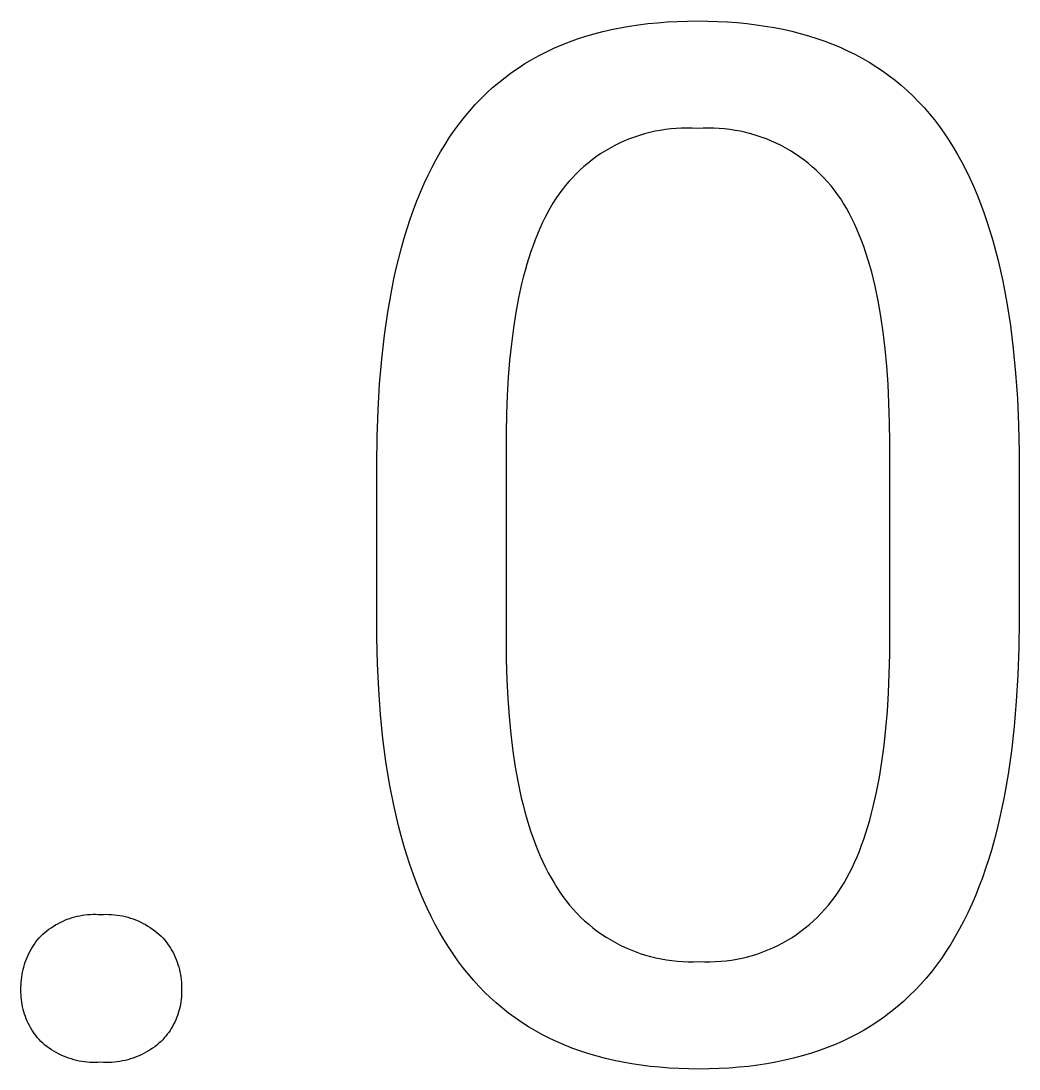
# Model space of a CAD drawing. Header units: millimetres. Extents: x 578 to 4608, y -138 to 2677.
# Drawn here: x 3600.97 to 3630.3, y 40.16 to 70.95 of the extents above; entities that cross this region are included whole.
import ezdxf

# ---------------------------------------------------------------- set-up
doc = ezdxf.new("R2010")
doc.units = ezdxf.units.MM
doc.header["$MEASUREMENT"] = 0
doc.layers.add('Domyślny', color=7, linetype='Continuous', true_color=0x000000)

msp = doc.modelspace()

# ---------------------------------------------------------------- linework, layer by layer
at = {"layer": 'Domyślny'}
for p, q in [((3618.848, 70.798), (3619.119, 70.838)), ((3619.119, 70.838), (3619.395, 70.873)), ((3619.395, 70.873), (3619.677, 70.901)), ((3619.677, 70.901), (3619.963, 70.923)), ((3619.963, 70.923), (3620.255, 70.939)), ((3620.255, 70.939), (3620.551, 70.948)), ((3620.551, 70.948), (3620.853, 70.951)), ((3620.853, 70.951), (3621.152, 70.948)), ((3621.152, 70.948), (3621.446, 70.939)), ((3621.446, 70.939), (3621.735, 70.924)), ((3621.735, 70.924), (3622.019, 70.903)), ((3622.019, 70.903), (3622.298, 70.876)), ((3622.298, 70.876), (3622.572, 70.842)), ((3622.572, 70.842), (3622.841, 70.803)), ((3617.567, 70.5), (3617.813, 70.572)), ((3617.813, 70.572), (3618.064, 70.638)), ((3618.064, 70.638), (3618.32, 70.697)), ((3618.32, 70.697), (3618.582, 70.751)), ((3618.582, 70.751), (3618.848, 70.798)), ((3622.841, 70.803), (3623.106, 70.758)), ((3623.106, 70.758), (3623.365, 70.706)), ((3623.365, 70.706), (3623.619, 70.649)), ((3623.619, 70.649), (3623.868, 70.585)), ((3623.868, 70.585), (3624.113, 70.516)), ((3624.113, 70.516), (3624.352, 70.44)), ((3616.633, 70.149), (3616.859, 70.246)), ((3616.859, 70.246), (3617.09, 70.337)), ((3617.09, 70.337), (3617.326, 70.422)), ((3617.326, 70.422), (3617.567, 70.5)), ((3624.352, 70.44), (3624.586, 70.358)), ((3624.586, 70.358), (3624.816, 70.271)), ((3624.816, 70.271), (3625.04, 70.177)), ((3615.986, 69.82), (3616.197, 69.936)), ((3616.197, 69.936), (3616.413, 70.045)), ((3616.413, 70.045), (3616.633, 70.149)), ((3625.04, 70.177), (3625.26, 70.077)), ((3625.26, 70.077), (3625.474, 69.971)), ((3625.474, 69.971), (3625.684, 69.859)), ((3615.58, 69.569), (3615.781, 69.697)), ((3615.781, 69.697), (3615.986, 69.82)), ((3625.684, 69.859), (3625.888, 69.741)), ((3625.888, 69.741), (3626.088, 69.617)), ((3626.088, 69.617), (3626.282, 69.487)), ((3615.009, 69.146), (3615.194, 69.293)), ((3615.194, 69.293), (3615.385, 69.434)), ((3615.385, 69.434), (3615.58, 69.569)), ((3626.282, 69.487), (3626.472, 69.351)), ((3626.472, 69.351), (3626.657, 69.209)), ((3614.653, 68.832), (3614.829, 68.992)), ((3614.829, 68.992), (3615.009, 69.146)), ((3626.657, 69.209), (3626.836, 69.061)), ((3626.836, 69.061), (3627.011, 68.906)), ((3614.318, 68.493), (3614.483, 68.666)), ((3614.483, 68.666), (3614.653, 68.832)), ((3627.011, 68.906), (3627.181, 68.746)), ((3627.181, 68.746), (3627.346, 68.58)), ((3614.158, 68.315), (3614.318, 68.493)), ((3627.346, 68.58), (3627.505, 68.407)), ((3627.505, 68.407), (3627.66, 68.229)), ((3613.853, 67.939), (3614.003, 68.13)), ((3614.003, 68.13), (3614.158, 68.315)), ((3627.66, 68.229), (3627.81, 68.044)), ((3613.567, 67.537), (3613.708, 67.741)), ((3613.708, 67.741), (3613.853, 67.939)), ((3619.757, 67.738), (3619.602, 67.709)), ((3619.912, 67.762), (3619.757, 67.738)), ((3620.068, 67.781), (3619.912, 67.762)), ((3620.225, 67.794), (3620.068, 67.781)), ((3620.382, 67.802), (3620.225, 67.794)), ((3620.539, 67.805), (3620.382, 67.802)), ((3620.696, 67.802), (3620.539, 67.805)), ((3620.853, 67.793), (3620.696, 67.802)), ((3621.011, 67.802), (3620.853, 67.793)), ((3621.17, 67.804), (3621.011, 67.802)), ((3621.328, 67.802), (3621.17, 67.804)), ((3621.486, 67.794), (3621.328, 67.802)), ((3621.644, 67.781), (3621.486, 67.794)), ((3621.801, 67.762), (3621.644, 67.781)), ((3621.958, 67.738), (3621.801, 67.762)), ((3622.114, 67.709), (3621.958, 67.738)), ((3627.81, 68.044), (3627.955, 67.854)), ((3627.955, 67.854), (3628.095, 67.657)), ((3613.432, 67.326), (3613.567, 67.537)), ((3618.85, 67.485), (3618.705, 67.425)), ((3618.997, 67.54), (3618.85, 67.485)), ((3619.146, 67.59), (3618.997, 67.54)), ((3619.297, 67.635), (3619.146, 67.59)), ((3619.449, 67.675), (3619.297, 67.635)), ((3619.602, 67.709), (3619.449, 67.675)), ((3622.268, 67.674), (3622.114, 67.709)), ((3622.421, 67.634), (3622.268, 67.674)), ((3622.573, 67.589), (3622.421, 67.634)), ((3622.724, 67.539), (3622.573, 67.589)), ((3622.872, 67.484), (3622.724, 67.539)), ((3623.019, 67.424), (3622.872, 67.484)), ((3628.095, 67.657), (3628.231, 67.453)), ((3628.231, 67.453), (3628.363, 67.243)), ((3613.3, 67.109), (3613.432, 67.326)), ((3618.147, 67.137), (3618.014, 67.053)), ((3618.282, 67.216), (3618.147, 67.137)), ((3618.421, 67.291), (3618.282, 67.216)), ((3618.562, 67.361), (3618.421, 67.291)), ((3618.705, 67.425), (3618.562, 67.361)), ((3623.163, 67.359), (3623.019, 67.424)), ((3623.305, 67.289), (3623.163, 67.359)), ((3623.445, 67.214), (3623.305, 67.289)), ((3623.582, 67.134), (3623.445, 67.214)), ((3623.716, 67.05), (3623.582, 67.134)), ((3628.363, 67.243), (3628.49, 67.027)), ((3613.051, 66.655), (3613.174, 66.885)), ((3613.174, 66.885), (3613.3, 67.109)), ((3617.757, 66.872), (3617.633, 66.775)), ((3617.884, 66.965), (3617.757, 66.872)), ((3618.014, 67.053), (3617.884, 66.965)), ((3623.847, 66.962), (3623.716, 67.05)), ((3623.975, 66.869), (3623.847, 66.962)), ((3624.1, 66.771), (3623.975, 66.869)), ((3628.49, 67.027), (3628.613, 66.803)), ((3612.933, 66.418), (3613.051, 66.655)), ((3617.396, 66.569), (3617.283, 66.46)), ((3617.513, 66.674), (3617.396, 66.569)), ((3617.633, 66.775), (3617.513, 66.674)), ((3624.222, 66.67), (3624.1, 66.771)), ((3624.34, 66.564), (3624.222, 66.67)), ((3624.455, 66.455), (3624.34, 66.564)), ((3628.613, 66.803), (3628.732, 66.574)), ((3628.732, 66.574), (3628.846, 66.337)), ((3612.82, 66.174), (3612.933, 66.418)), ((3617.068, 66.231), (3616.966, 66.111)), ((3617.173, 66.347), (3617.068, 66.231)), ((3617.283, 66.46), (3617.173, 66.347)), ((3624.565, 66.341), (3624.455, 66.455)), ((3624.672, 66.224), (3624.565, 66.341)), ((3624.775, 66.104), (3624.672, 66.224)), ((3628.846, 66.337), (3628.956, 66.095)), ((3612.606, 65.666), (3612.711, 65.923)), ((3612.711, 65.923), (3612.82, 66.174)), ((3616.869, 65.987), (3616.776, 65.86)), ((3616.966, 66.111), (3616.869, 65.987)), ((3624.873, 65.98), (3624.775, 66.104)), ((3624.967, 65.852), (3624.873, 65.98)), ((3628.956, 66.095), (3629.062, 65.845)), ((3612.506, 65.403), (3612.606, 65.666)), ((3616.603, 65.598), (3616.521, 65.458)), ((3616.688, 65.731), (3616.603, 65.598)), ((3616.776, 65.86), (3616.688, 65.731)), ((3625.057, 65.722), (3624.967, 65.852)), ((3625.143, 65.588), (3625.057, 65.722)), ((3625.226, 65.448), (3625.143, 65.588)), ((3629.062, 65.845), (3629.163, 65.589)), ((3629.163, 65.589), (3629.26, 65.327)), ((3612.41, 65.132), (3612.506, 65.403)), ((3616.442, 65.314), (3616.364, 65.165)), ((3616.521, 65.458), (3616.442, 65.314)), ((3625.307, 65.303), (3625.226, 65.448)), ((3625.385, 65.152), (3625.307, 65.303)), ((3629.26, 65.327), (3629.353, 65.057)), ((3612.319, 64.855), (3612.41, 65.132)), ((3616.29, 65.012), (3616.218, 64.854)), ((3616.364, 65.165), (3616.29, 65.012)), ((3625.46, 64.996), (3625.385, 65.152)), ((3625.533, 64.836), (3625.46, 64.996)), ((3629.353, 65.057), (3629.441, 64.782)), ((3612.232, 64.572), (3612.319, 64.855)), ((3616.148, 64.692), (3616.081, 64.524)), ((3616.218, 64.854), (3616.148, 64.692)), ((3625.603, 64.67), (3625.533, 64.836)), ((3625.67, 64.499), (3625.603, 64.67)), ((3629.441, 64.782), (3629.525, 64.499)), ((3612.15, 64.282), (3612.232, 64.572)), ((3616.017, 64.353), (3615.955, 64.176)), ((3616.081, 64.524), (3616.017, 64.353)), ((3625.735, 64.323), (3625.67, 64.499)), ((3629.525, 64.499), (3629.605, 64.211)), ((3612.072, 63.985), (3612.15, 64.282)), ((3615.955, 64.176), (3615.895, 63.995)), ((3625.797, 64.141), (3625.735, 64.323)), ((3625.857, 63.955), (3625.797, 64.141)), ((3629.605, 64.211), (3629.68, 63.915)), ((3611.998, 63.681), (3612.072, 63.985)), ((3615.838, 63.81), (3615.784, 63.62)), ((3615.895, 63.995), (3615.838, 63.81)), ((3625.913, 63.764), (3625.857, 63.955)), ((3625.968, 63.567), (3625.913, 63.764)), ((3629.68, 63.915), (3629.751, 63.613)), ((3611.929, 63.371), (3611.998, 63.681)), ((3615.784, 63.62), (3615.732, 63.425)), ((3626.019, 63.365), (3625.968, 63.567)), ((3629.751, 63.613), (3629.817, 63.305)), ((3611.865, 63.054), (3611.929, 63.371)), ((3615.683, 63.226), (3615.592, 62.813)), ((3615.732, 63.425), (3615.683, 63.226)), ((3626.068, 63.159), (3626.019, 63.365)), ((3626.158, 62.73), (3626.068, 63.159)), ((3629.817, 63.305), (3629.938, 62.668)), ((3611.749, 62.401), (3611.865, 63.054)), ((3615.592, 62.813), (3615.511, 62.382)), ((3626.237, 62.28), (3626.158, 62.73)), ((3629.938, 62.668), (3630.041, 62.005)), ((3611.651, 61.721), (3611.749, 62.401)), ((3615.511, 62.382), (3615.44, 61.933)), ((3626.306, 61.811), (3626.237, 62.28)), ((3615.44, 61.933), (3615.38, 61.465)), ((3630.041, 62.005), (3630.126, 61.315)), ((3611.571, 61.014), (3611.651, 61.721)), ((3626.364, 61.321), (3626.306, 61.811)), ((3615.38, 61.465), (3615.329, 60.979)), ((3626.412, 60.81), (3626.364, 61.321)), ((3630.126, 61.315), (3630.195, 60.6)), ((3611.509, 60.281), (3611.571, 61.014)), ((3615.329, 60.979), (3615.289, 60.474)), ((3626.449, 60.279), (3626.412, 60.81)), ((3615.289, 60.474), (3615.258, 59.951)), ((3630.195, 60.6), (3630.246, 59.858)), ((3611.464, 59.521), (3611.509, 60.281)), ((3626.475, 59.728), (3626.449, 60.279)), ((3615.258, 59.951), (3615.238, 59.41)), ((3630.246, 59.858), (3630.279, 59.09)), ((3611.438, 58.735), (3611.464, 59.521)), ((3626.491, 59.156), (3626.475, 59.728)), ((3615.238, 59.41), (3615.228, 58.85)), ((3626.496, 58.563), (3626.491, 59.156)), ((3615.228, 58.85), (3615.228, 52.778)), ((3630.279, 59.09), (3630.296, 58.295)), ((3611.429, 57.922), (3611.438, 58.735)), ((3626.496, 52.346), (3626.496, 58.563)), ((3630.296, 58.295), (3630.296, 53.355)), ((3611.429, 52.84), (3611.429, 57.922)), ((3630.296, 53.355), (3630.287, 52.532)), ((3611.448, 52.062), (3611.429, 52.84)), ((3615.228, 52.778), (3615.233, 52.183)), ((3626.484, 51.771), (3626.496, 52.346)), ((3630.287, 52.532), (3630.26, 51.736)), ((3611.484, 51.309), (3611.448, 52.062)), ((3615.233, 52.183), (3615.25, 51.607)), ((3626.461, 51.216), (3626.484, 51.771)), ((3630.26, 51.736), (3630.216, 50.967)), ((3615.25, 51.607), (3615.277, 51.051)), ((3611.538, 50.581), (3611.484, 51.309)), ((3626.428, 50.68), (3626.461, 51.216)), ((3615.277, 51.051), (3615.316, 50.516)), ((3630.216, 50.967), (3630.153, 50.225)), ((3611.609, 49.876), (3611.538, 50.581)), ((3615.316, 50.516), (3615.365, 49.999)), ((3626.384, 50.164), (3626.428, 50.68)), ((3630.153, 50.225), (3630.073, 49.51)), ((3615.365, 49.999), (3615.426, 49.503)), ((3626.331, 49.667), (3626.384, 50.164)), ((3611.697, 49.197), (3611.609, 49.876)), ((3626.267, 49.19), (3626.331, 49.667)), ((3615.426, 49.503), (3615.497, 49.026)), ((3630.073, 49.51), (3629.975, 48.821)), ((3611.803, 48.542), (3611.697, 49.197)), ((3615.497, 49.026), (3615.58, 48.57)), ((3626.193, 48.732), (3626.267, 49.19)), ((3626.109, 48.294), (3626.193, 48.732)), ((3629.975, 48.821), (3629.86, 48.16)), ((3611.926, 47.912), (3611.803, 48.542)), ((3615.58, 48.57), (3615.673, 48.133)), ((3615.673, 48.133), (3615.724, 47.922)), ((3626.015, 47.876), (3626.109, 48.294)), ((3629.86, 48.16), (3629.795, 47.839)), ((3611.994, 47.606), (3611.926, 47.912)), ((3615.724, 47.922), (3615.777, 47.716)), ((3625.964, 47.674), (3626.015, 47.876)), ((3629.795, 47.839), (3629.726, 47.525)), ((3612.066, 47.306), (3611.994, 47.606)), ((3615.777, 47.716), (3615.834, 47.514)), ((3615.834, 47.514), (3615.893, 47.318)), ((3625.854, 47.285), (3625.91, 47.477)), ((3625.91, 47.477), (3625.964, 47.674)), ((3629.726, 47.525), (3629.653, 47.218)), ((3612.142, 47.012), (3612.066, 47.306)), ((3615.893, 47.318), (3615.954, 47.127)), ((3615.954, 47.127), (3616.019, 46.941)), ((3625.796, 47.097), (3625.854, 47.285)), ((3629.653, 47.218), (3629.575, 46.917)), ((3612.223, 46.724), (3612.142, 47.012)), ((3616.019, 46.941), (3616.086, 46.759)), ((3625.671, 46.737), (3625.735, 46.915)), ((3625.735, 46.915), (3625.796, 47.097)), ((3629.575, 46.917), (3629.492, 46.623)), ((3612.309, 46.443), (3612.223, 46.724)), ((3616.086, 46.759), (3616.156, 46.583)), ((3616.156, 46.583), (3616.229, 46.411)), ((3625.536, 46.397), (3625.605, 46.565)), ((3625.605, 46.565), (3625.671, 46.737)), ((3629.492, 46.623), (3629.406, 46.336)), ((3612.398, 46.167), (3612.309, 46.443)), ((3616.229, 46.411), (3616.305, 46.245)), ((3616.305, 46.245), (3616.383, 46.083)), ((3625.391, 46.077), (3625.465, 46.234)), ((3625.465, 46.234), (3625.536, 46.397)), ((3629.406, 46.336), (3629.314, 46.056)), ((3612.492, 45.898), (3612.398, 46.167)), ((3612.59, 45.635), (3612.492, 45.898)), ((3616.383, 46.083), (3616.464, 45.926)), ((3616.464, 45.926), (3616.548, 45.775)), ((3625.236, 45.775), (3625.315, 45.924)), ((3625.315, 45.924), (3625.391, 46.077)), ((3629.314, 46.056), (3629.219, 45.782)), ((3612.693, 45.378), (3612.59, 45.635)), ((3616.548, 45.775), (3616.634, 45.628)), ((3616.634, 45.628), (3616.717, 45.492)), ((3625.07, 45.494), (3625.154, 45.632)), ((3625.154, 45.632), (3625.236, 45.775)), ((3629.219, 45.782), (3629.119, 45.515)), ((3612.8, 45.127), (3612.693, 45.378)), ((3616.717, 45.492), (3616.804, 45.359)), ((3616.804, 45.359), (3616.895, 45.228)), ((3624.894, 45.228), (3624.984, 45.36)), ((3624.984, 45.36), (3625.07, 45.494)), ((3629.119, 45.515), (3629.014, 45.255)), ((3612.911, 44.883), (3612.8, 45.127)), ((3616.895, 45.228), (3616.991, 45.101)), ((3616.991, 45.101), (3617.091, 44.977)), ((3617.091, 44.977), (3617.196, 44.857)), ((3624.595, 44.855), (3624.699, 44.976)), ((3624.699, 44.976), (3624.798, 45.1)), ((3624.798, 45.1), (3624.894, 45.228)), ((3628.905, 45.001), (3628.791, 44.754)), ((3629.014, 45.255), (3628.905, 45.001)), ((3602.552, 44.631), (3602.626, 44.649)), ((3602.626, 44.649), (3602.701, 44.665)), ((3602.701, 44.665), (3602.777, 44.679)), ((3602.777, 44.679), (3602.853, 44.69)), ((3602.853, 44.69), (3602.93, 44.698)), ((3602.93, 44.698), (3603.006, 44.704)), ((3603.006, 44.704), (3603.083, 44.707)), ((3603.083, 44.707), (3603.16, 44.708)), ((3603.16, 44.708), (3603.237, 44.706)), ((3603.237, 44.706), (3603.313, 44.701)), ((3603.313, 44.701), (3603.394, 44.706)), ((3603.394, 44.706), (3603.475, 44.707)), ((3603.475, 44.707), (3603.556, 44.706)), ((3603.556, 44.706), (3603.636, 44.702)), ((3603.636, 44.702), (3603.717, 44.695)), ((3603.717, 44.695), (3603.797, 44.686)), ((3603.797, 44.686), (3603.877, 44.674)), ((3603.877, 44.674), (3603.956, 44.659)), ((3603.956, 44.659), (3604.035, 44.641)), ((3613.027, 44.644), (3612.911, 44.883)), ((3617.196, 44.857), (3617.304, 44.741)), ((3617.304, 44.741), (3617.416, 44.628)), ((3624.375, 44.624), (3624.487, 44.737)), ((3624.487, 44.737), (3624.595, 44.855)), ((3628.791, 44.754), (3628.673, 44.514)), ((3601.856, 44.312), (3601.921, 44.354)), ((3601.921, 44.354), (3601.986, 44.394)), ((3601.986, 44.394), (3602.053, 44.432)), ((3602.053, 44.432), (3602.121, 44.467)), ((3602.121, 44.467), (3602.19, 44.501)), ((3602.19, 44.501), (3602.261, 44.532)), ((3602.261, 44.532), (3602.332, 44.56)), ((3602.332, 44.56), (3602.405, 44.586)), ((3602.405, 44.586), (3602.478, 44.61)), ((3602.478, 44.61), (3602.552, 44.631)), ((3604.035, 44.641), (3604.113, 44.62)), ((3604.113, 44.62), (3604.191, 44.597)), ((3604.191, 44.597), (3604.267, 44.572)), ((3604.267, 44.572), (3604.343, 44.543)), ((3604.343, 44.543), (3604.417, 44.512)), ((3604.417, 44.512), (3604.491, 44.479)), ((3604.491, 44.479), (3604.563, 44.442)), ((3604.563, 44.442), (3604.634, 44.404)), ((3604.634, 44.404), (3604.704, 44.363)), ((3604.704, 44.363), (3604.772, 44.32)), ((3613.147, 44.412), (3613.027, 44.644)), ((3613.271, 44.185), (3613.147, 44.412)), ((3617.416, 44.628), (3617.533, 44.519)), ((3617.533, 44.519), (3617.652, 44.414)), ((3617.652, 44.414), (3617.776, 44.313)), ((3624.017, 44.307), (3624.14, 44.408)), ((3624.14, 44.408), (3624.259, 44.514)), ((3624.259, 44.514), (3624.375, 44.624)), ((3628.673, 44.514), (3628.551, 44.281)), ((3601.509, 44.013), (3601.559, 44.069)), ((3601.559, 44.069), (3601.615, 44.122)), ((3601.615, 44.122), (3601.673, 44.172)), ((3601.673, 44.172), (3601.732, 44.221)), ((3601.732, 44.221), (3601.794, 44.267)), ((3601.794, 44.267), (3601.856, 44.312)), ((3604.772, 44.32), (3604.839, 44.274)), ((3604.839, 44.274), (3604.904, 44.226)), ((3604.904, 44.226), (3604.967, 44.176)), ((3604.967, 44.176), (3605.028, 44.124)), ((3605.028, 44.124), (3605.088, 44.069)), ((3605.088, 44.069), (3605.139, 44.014)), ((3613.399, 43.965), (3613.271, 44.185)), ((3617.776, 44.313), (3617.902, 44.217)), ((3617.902, 44.217), (3618.032, 44.125)), ((3618.032, 44.125), (3618.165, 44.037)), ((3618.165, 44.037), (3618.301, 43.954)), ((3623.491, 43.946), (3623.627, 44.03)), ((3623.627, 44.03), (3623.76, 44.118)), ((3623.76, 44.118), (3623.89, 44.21)), ((3623.89, 44.21), (3624.017, 44.307)), ((3628.424, 44.054), (3628.293, 43.834)), ((3628.551, 44.281), (3628.424, 44.054)), ((3601.29, 43.708), (3601.33, 43.772)), ((3601.33, 43.772), (3601.372, 43.835)), ((3601.372, 43.835), (3601.415, 43.896)), ((3601.415, 43.896), (3601.461, 43.955)), ((3601.461, 43.955), (3601.509, 44.013)), ((3605.139, 44.014), (3605.188, 43.956)), ((3605.188, 43.956), (3605.236, 43.897)), ((3605.236, 43.897), (3605.281, 43.837)), ((3605.281, 43.837), (3605.324, 43.775)), ((3605.324, 43.775), (3605.365, 43.712)), ((3613.532, 43.751), (3613.399, 43.965)), ((3613.669, 43.543), (3613.532, 43.751)), ((3618.301, 43.954), (3618.44, 43.876)), ((3618.44, 43.876), (3618.581, 43.803)), ((3618.581, 43.803), (3618.725, 43.734)), ((3618.725, 43.734), (3618.871, 43.671)), ((3622.92, 43.662), (3623.067, 43.726)), ((3623.067, 43.726), (3623.211, 43.794)), ((3623.211, 43.794), (3623.352, 43.868)), ((3623.352, 43.868), (3623.491, 43.946)), ((3628.293, 43.834), (3628.157, 43.62)), ((3601.126, 43.372), (3601.154, 43.441)), ((3601.154, 43.441), (3601.185, 43.51)), ((3601.185, 43.51), (3601.218, 43.577)), ((3601.218, 43.577), (3601.253, 43.643)), ((3601.253, 43.643), (3601.29, 43.708)), ((3605.365, 43.712), (3605.403, 43.647)), ((3605.403, 43.647), (3605.44, 43.581)), ((3605.44, 43.581), (3605.474, 43.513)), ((3605.474, 43.513), (3605.505, 43.445)), ((3605.505, 43.445), (3605.535, 43.375)), ((3613.811, 43.341), (3613.669, 43.543)), ((3618.871, 43.671), (3619.019, 43.612)), ((3619.019, 43.612), (3619.169, 43.558)), ((3619.169, 43.558), (3619.32, 43.51)), ((3619.32, 43.51), (3619.473, 43.467)), ((3619.473, 43.467), (3619.628, 43.429)), ((3619.628, 43.429), (3619.784, 43.397)), ((3622.005, 43.39), (3622.161, 43.422)), ((3622.161, 43.422), (3622.316, 43.459)), ((3622.316, 43.459), (3622.47, 43.502)), ((3622.47, 43.502), (3622.622, 43.55)), ((3622.622, 43.55), (3622.772, 43.603)), ((3622.772, 43.603), (3622.92, 43.662)), ((3628.017, 43.414), (3627.872, 43.214)), ((3628.157, 43.62), (3628.017, 43.414)), ((3601.036, 43.086), (3601.055, 43.158)), ((3601.055, 43.158), (3601.076, 43.23)), ((3601.076, 43.23), (3601.1, 43.301)), ((3601.1, 43.301), (3601.126, 43.372)), ((3605.535, 43.375), (3605.562, 43.305)), ((3605.562, 43.305), (3605.586, 43.234)), ((3605.586, 43.234), (3605.608, 43.161)), ((3605.608, 43.161), (3605.628, 43.088)), ((3613.957, 43.146), (3613.811, 43.341)), ((3614.108, 42.956), (3613.957, 43.146)), ((3619.784, 43.397), (3619.941, 43.369)), ((3619.941, 43.369), (3620.098, 43.348)), ((3620.098, 43.348), (3620.257, 43.331)), ((3620.257, 43.331), (3620.416, 43.32)), ((3620.416, 43.32), (3620.575, 43.315)), ((3620.575, 43.315), (3620.734, 43.314)), ((3620.734, 43.314), (3620.893, 43.32)), ((3620.893, 43.32), (3621.052, 43.313)), ((3621.052, 43.313), (3621.212, 43.312)), ((3621.212, 43.312), (3621.371, 43.317)), ((3621.371, 43.317), (3621.531, 43.327)), ((3621.531, 43.327), (3621.689, 43.342)), ((3621.689, 43.342), (3621.847, 43.363)), ((3621.847, 43.363), (3622.005, 43.39)), ((3627.872, 43.214), (3627.722, 43.02)), ((3600.985, 42.79), (3600.994, 42.864)), ((3600.994, 42.864), (3601.005, 42.939)), ((3601.005, 42.939), (3601.019, 43.012)), ((3601.019, 43.012), (3601.036, 43.086)), ((3605.628, 43.088), (3605.645, 43.015)), ((3605.645, 43.015), (3605.66, 42.941)), ((3605.66, 42.941), (3605.671, 42.866)), ((3605.671, 42.866), (3605.681, 42.792)), ((3614.264, 42.773), (3614.108, 42.956)), ((3627.567, 42.833), (3627.407, 42.652)), ((3627.722, 43.02), (3627.567, 42.833)), ((3600.973, 42.565), (3600.975, 42.64)), ((3600.974, 42.49), (3600.973, 42.565)), ((3600.974, 42.418), (3600.974, 42.49)), ((3600.975, 42.64), (3600.979, 42.715)), ((3600.979, 42.715), (3600.985, 42.79)), ((3605.681, 42.792), (3605.688, 42.716)), ((3605.688, 42.716), (3605.692, 42.641)), ((3605.692, 42.641), (3605.694, 42.566)), ((3605.694, 42.566), (3605.693, 42.49)), ((3605.693, 42.49), (3605.693, 42.42)), ((3614.425, 42.596), (3614.264, 42.773)), ((3614.59, 42.425), (3614.425, 42.596)), ((3627.407, 42.652), (3627.242, 42.477)), ((3600.975, 42.345), (3600.974, 42.418)), ((3600.979, 42.272), (3600.975, 42.345)), ((3600.986, 42.2), (3600.979, 42.272)), ((3600.995, 42.128), (3600.986, 42.2)), ((3605.681, 42.211), (3605.672, 42.141)), ((3605.687, 42.28), (3605.681, 42.211)), ((3605.692, 42.35), (3605.687, 42.28)), ((3605.693, 42.42), (3605.692, 42.35)), ((3614.76, 42.261), (3614.59, 42.425)), ((3614.936, 42.102), (3614.76, 42.261)), ((3627.072, 42.309), (3626.897, 42.147)), ((3627.242, 42.477), (3627.072, 42.309)), ((3601.007, 42.056), (3600.995, 42.128)), ((3601.021, 41.985), (3601.007, 42.056)), ((3601.038, 41.914), (3601.021, 41.985)), ((3601.057, 41.844), (3601.038, 41.914)), ((3605.632, 41.935), (3605.614, 41.868)), ((3605.648, 42.003), (3605.632, 41.935)), ((3605.661, 42.072), (3605.648, 42.003)), ((3605.672, 42.141), (3605.661, 42.072)), ((3615.116, 41.95), (3614.936, 42.102)), ((3615.301, 41.804), (3615.116, 41.95)), ((3626.717, 41.991), (3626.532, 41.842)), ((3626.897, 42.147), (3626.717, 41.991)), ((3601.078, 41.775), (3601.057, 41.844)), ((3601.102, 41.706), (3601.078, 41.775)), ((3601.128, 41.639), (3601.102, 41.706)), ((3601.156, 41.572), (3601.128, 41.639)), ((3601.187, 41.506), (3601.156, 41.572)), ((3605.519, 41.604), (3605.49, 41.541)), ((3605.546, 41.669), (3605.519, 41.604)), ((3605.571, 41.734), (3605.546, 41.669)), ((3605.594, 41.801), (3605.571, 41.734)), ((3605.614, 41.868), (3605.594, 41.801)), ((3615.49, 41.665), (3615.301, 41.804)), ((3615.685, 41.531), (3615.49, 41.665)), ((3626.342, 41.699), (3626.147, 41.562)), ((3626.532, 41.842), (3626.342, 41.699)), ((3601.22, 41.441), (3601.187, 41.506)), ((3601.255, 41.378), (3601.22, 41.441)), ((3601.292, 41.315), (3601.255, 41.378)), ((3601.332, 41.254), (3601.292, 41.315)), ((3605.353, 41.297), (3605.313, 41.239)), ((3605.39, 41.356), (3605.353, 41.297)), ((3605.425, 41.416), (3605.39, 41.356)), ((3605.459, 41.478), (3605.425, 41.416)), ((3605.49, 41.541), (3605.459, 41.478)), ((3615.885, 41.404), (3615.685, 41.531)), ((3616.089, 41.283), (3615.885, 41.404)), ((3616.298, 41.168), (3616.089, 41.283)), ((3625.742, 41.308), (3625.532, 41.191)), ((3625.947, 41.432), (3625.742, 41.308)), ((3626.147, 41.562), (3625.947, 41.432)), ((3601.373, 41.195), (3601.332, 41.254)), ((3601.417, 41.136), (3601.373, 41.195)), ((3601.462, 41.08), (3601.417, 41.136)), ((3601.509, 41.025), (3601.462, 41.08)), ((3601.559, 40.971), (3601.509, 41.025)), ((3601.618, 40.918), (3601.559, 40.971)), ((3605.088, 40.971), (3605.028, 40.918)), ((3605.137, 41.022), (3605.088, 40.971)), ((3605.184, 41.074), (3605.137, 41.022)), ((3605.229, 41.127), (3605.184, 41.074)), ((3605.272, 41.183), (3605.229, 41.127)), ((3605.313, 41.239), (3605.272, 41.183)), ((3616.512, 41.059), (3616.298, 41.168)), ((3616.731, 40.957), (3616.512, 41.059)), ((3616.955, 40.86), (3616.731, 40.957)), ((3625.096, 40.975), (3624.871, 40.876)), ((3625.317, 41.08), (3625.096, 40.975)), ((3625.532, 41.191), (3625.317, 41.08)), ((3601.679, 40.867), (3601.618, 40.918)), ((3601.742, 40.818), (3601.679, 40.867)), ((3601.806, 40.771), (3601.742, 40.818)), ((3601.872, 40.727), (3601.806, 40.771)), ((3601.94, 40.684), (3601.872, 40.727)), ((3602.009, 40.645), (3601.94, 40.684)), ((3602.079, 40.607), (3602.009, 40.645)), ((3604.631, 40.646), (3604.56, 40.609)), ((3604.701, 40.686), (3604.631, 40.646)), ((3604.769, 40.728), (3604.701, 40.686)), ((3604.836, 40.772), (3604.769, 40.728)), ((3604.902, 40.819), (3604.836, 40.772)), ((3604.966, 40.868), (3604.902, 40.819)), ((3605.028, 40.918), (3604.966, 40.868)), ((3617.183, 40.77), (3616.955, 40.86)), ((3617.417, 40.687), (3617.183, 40.77)), ((3617.655, 40.609), (3617.417, 40.687)), ((3624.406, 40.699), (3624.166, 40.619)), ((3624.641, 40.784), (3624.406, 40.699)), ((3624.871, 40.876), (3624.641, 40.784)), ((3602.151, 40.572), (3602.079, 40.607)), ((3602.223, 40.539), (3602.151, 40.572)), ((3602.297, 40.509), (3602.223, 40.539)), ((3602.372, 40.482), (3602.297, 40.509)), ((3602.448, 40.457), (3602.372, 40.482)), ((3602.524, 40.434), (3602.448, 40.457)), ((3602.601, 40.415), (3602.524, 40.434)), ((3602.679, 40.398), (3602.601, 40.415)), ((3602.758, 40.383), (3602.679, 40.398)), ((3602.836, 40.372), (3602.758, 40.383)), ((3602.916, 40.363), (3602.836, 40.372)), ((3602.995, 40.357), (3602.916, 40.363)), ((3603.075, 40.353), (3602.995, 40.357)), ((3603.154, 40.352), (3603.075, 40.353)), ((3603.234, 40.354), (3603.154, 40.352)), ((3603.313, 40.359), (3603.234, 40.354)), ((3603.394, 40.355), (3603.313, 40.359)), ((3603.474, 40.353), (3603.394, 40.355)), ((3603.554, 40.354), (3603.474, 40.353)), ((3603.635, 40.358), (3603.554, 40.354)), ((3603.715, 40.364), (3603.635, 40.358)), ((3603.795, 40.373), (3603.715, 40.364)), ((3603.874, 40.385), (3603.795, 40.373)), ((3603.953, 40.399), (3603.874, 40.385)), ((3604.032, 40.417), (3603.953, 40.399)), ((3604.11, 40.436), (3604.032, 40.417)), ((3604.187, 40.459), (3604.11, 40.436)), ((3604.263, 40.484), (3604.187, 40.459)), ((3604.339, 40.511), (3604.263, 40.484)), ((3604.414, 40.541), (3604.339, 40.511)), ((3604.487, 40.574), (3604.414, 40.541)), ((3604.56, 40.609), (3604.487, 40.574)), ((3617.898, 40.538), (3617.655, 40.609)), ((3618.146, 40.472), (3617.898, 40.538)), ((3618.399, 40.413), (3618.146, 40.472)), ((3618.657, 40.361), (3618.399, 40.413)), ((3618.919, 40.314), (3618.657, 40.361)), ((3623.155, 40.365), (3622.89, 40.317)), ((3623.415, 40.419), (3623.155, 40.365)), ((3623.671, 40.479), (3623.415, 40.419)), ((3623.921, 40.546), (3623.671, 40.479)), ((3624.166, 40.619), (3623.921, 40.546)), ((3619.187, 40.274), (3618.919, 40.314)), ((3619.459, 40.24), (3619.187, 40.274)), ((3619.736, 40.212), (3619.459, 40.24)), ((3620.018, 40.19), (3619.736, 40.212)), ((3620.305, 40.174), (3620.018, 40.19)), ((3620.597, 40.165), (3620.305, 40.174)), ((3620.893, 40.162), (3620.597, 40.165)), ((3621.193, 40.165), (3620.893, 40.162)), ((3621.489, 40.175), (3621.193, 40.165)), ((3621.779, 40.19), (3621.489, 40.175)), ((3622.064, 40.213), (3621.779, 40.19)), ((3622.344, 40.241), (3622.064, 40.213)), ((3622.62, 40.276), (3622.344, 40.241)), ((3622.89, 40.317), (3622.62, 40.276))]:
    msp.add_line(p, q, dxfattribs=at)

doc.saveas('drawing.dxf')
